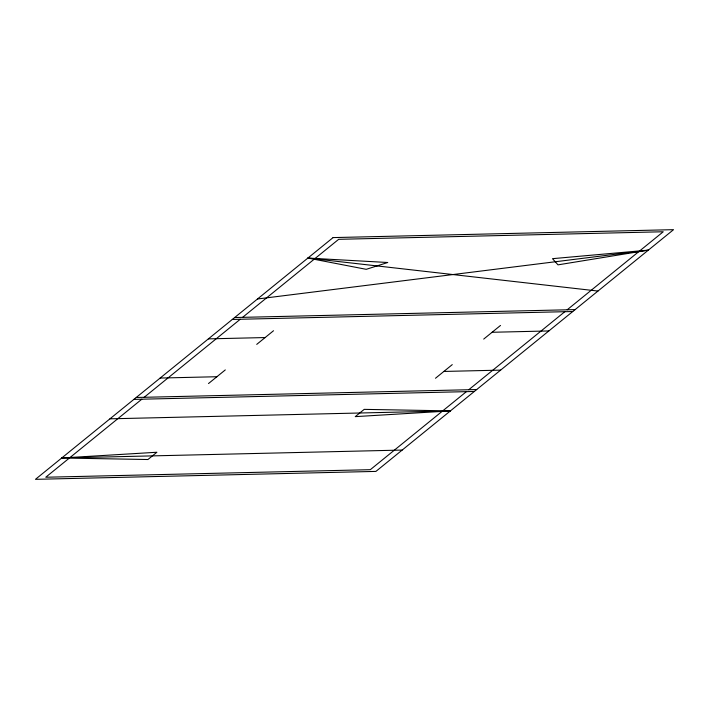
<?xml version="1.0" encoding="UTF-8"?>
<svg xmlns="http://www.w3.org/2000/svg" width="709" height="709" viewBox="0 0 709 709"><rect width="100%" height="100%" fill="white"/><g stroke="black" fill="none" stroke-linecap="round" stroke-linejoin="round"><path stroke-width="1.06" d="M141.827 399.202L45.748 477.237L370.32 469.686L466.398 391.652M144.175 397.297L240.254 319.263M242.602 317.348L338.68 239.314L663.252 231.763L567.173 309.798M208.499 383.551L225.294 369.912M256.729 344.379L273.523 330.74M435.477 378.26L452.271 364.621M483.706 339.088L500.501 325.449M468.746 389.737L564.825 311.703M648.354 250.126L558.001 264.856L552.488 258.67L648.354 250.126L257.5 298.985M450.419 410.892L355.262 416.635L364.213 409.368L450.419 410.892L109.957 418.824M61.727 457.996L156.875 452.253L147.933 459.521L61.727 457.996L402.189 450.064M234.661 317.535L575.123 309.611M232.304 319.449L572.766 311.517M208.384 338.875L265.131 337.555M492.099 332.273L548.846 330.952M160.154 378.048L216.901 376.727M443.869 371.445L500.616 370.125M136.234 397.483L476.696 389.551M133.877 399.389L474.339 391.465M307.892 258.058L387.752 262.507L366.234 269.323L307.892 258.058L597.962 291.053M333.088 237.595L35.45 479.337L375.912 471.405L673.55 229.663L333.088 237.595"/></g></svg>
